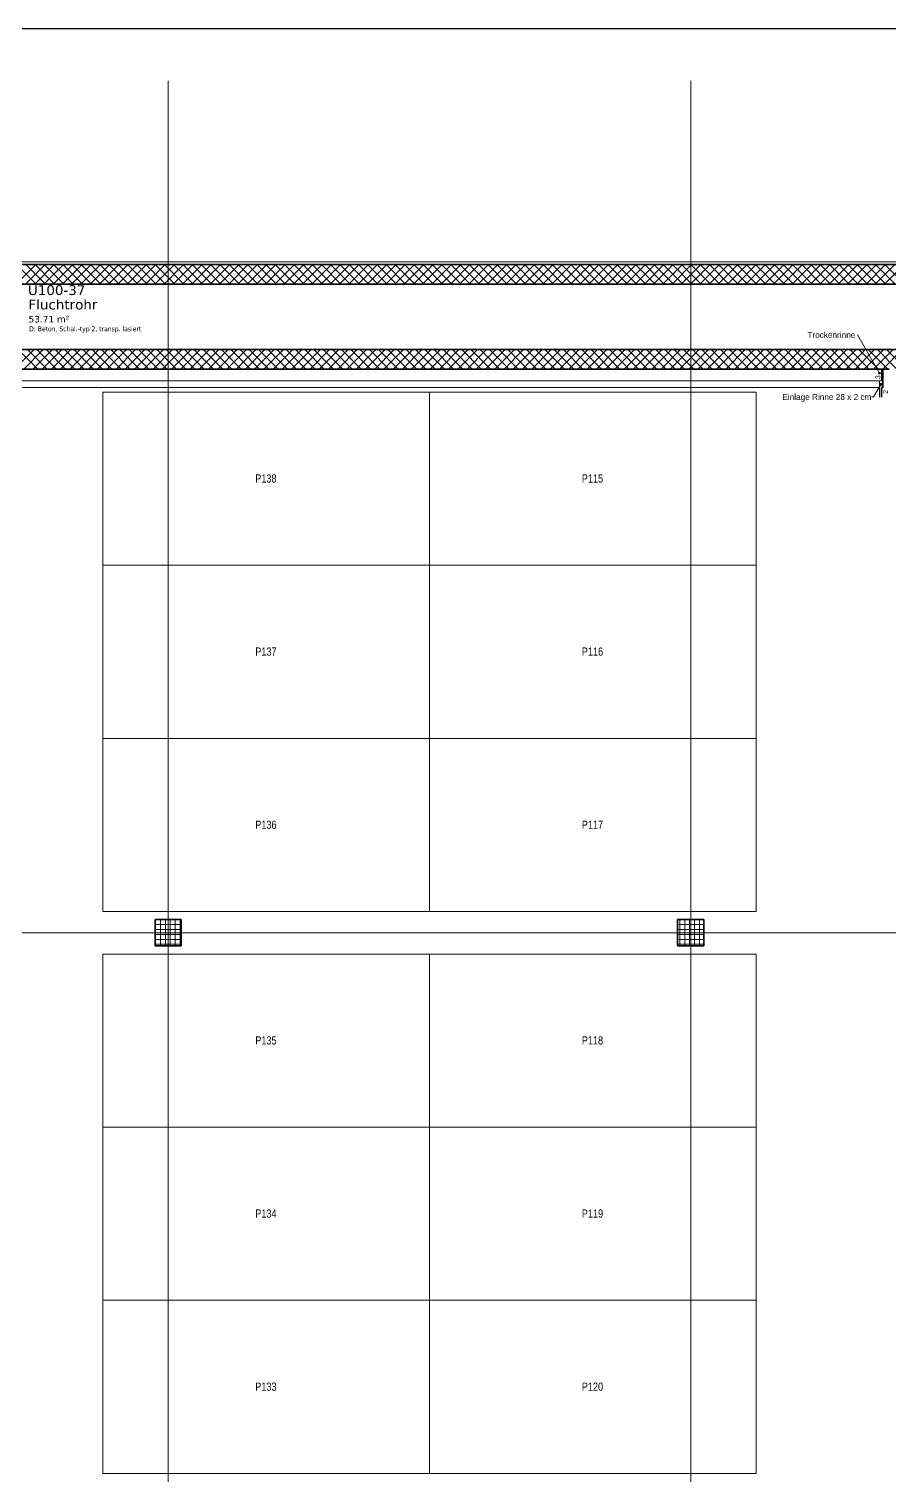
# Model space of a CAD drawing. Extents: x -882 to 937, y -179 to 966.
# Drawn here: x -311.6 to -48.2, y 522.9 to 965.5 of the extents above; entities that cross this region are included whole.
import ezdxf
from ezdxf.lldxf.tags import DXFTag

# ---------------------------------------------------------------- set-up
doc = ezdxf.new("R2010")
doc.units = 0
doc.layers.get('0').update_dxf_attribs({"lineweight": 13})
for name, color, linetype, lineweight in [('A-AREA-____-IDEN', 7, 'Continuous', 5), ('A-FLOR-____-OTLN', 7, 'Continuous', 9), ('A-WALL-____-MCUT', 7, 'Continuous', 35), ('A-WALL-____-PATT', 7, 'Continuous', 35), ('C-PRKG-____-IDEN', 7, 'Continuous', 5), ('C-PRKG-____-OTLN', 7, 'Continuous', 9), ('S-COLS-____-MCUT', 7, 'Continuous', 35), ('S-COLS-____-OTLN', 7, 'Continuous', 9), ('S-GRID-____-OTLN', 7, 'Continuous', 5), ('Text', 7, 'Continuous', 5)]:
    doc.layers.add(name, color=color, linetype=linetype, lineweight=lineweight)
doc.layers.add('A-DETL-____-OTLN', color=5, linetype='Continuous', lineweight=9, true_color=0x0000ff)
doc.styles.get("Standard").update_dxf_attribs({"font": 'arial.ttf'})
tags = doc.linetypes.add('_Rasterlinie_', pattern=[0.375, 0.2, -0.05, 0.075, -0.05]).pattern_tags.tags
tags[10:11] = [DXFTag(74, 4), DXFTag(75, 0), DXFTag(340, '0'), DXFTag(46, 1.0), DXFTag(50, 0.0), DXFTag(44, 0.0), DXFTag(45, 0.0)]
tags[8:9] = [DXFTag(74, 4), DXFTag(75, 0), DXFTag(340, '0'), DXFTag(46, 1.0), DXFTag(50, 0.0), DXFTag(44, 0.0), DXFTag(45, 0.0)]
tags[6:7] = [DXFTag(74, 4), DXFTag(75, 0), DXFTag(340, '0'), DXFTag(46, 1.0), DXFTag(50, 0.0), DXFTag(44, 0.0), DXFTag(45, 0.0)]
tags[4:5] = [DXFTag(74, 4), DXFTag(75, 0), DXFTag(340, '0'), DXFTag(46, 1.0), DXFTag(50, 0.0), DXFTag(44, 0.0), DXFTag(45, 0.0)]
tags = doc.linetypes.add('_Strichliert - Fein_', pattern=[0.15, 0.1, -0.05]).pattern_tags.tags
tags[6:7] = [DXFTag(74, 4), DXFTag(75, 0), DXFTag(340, '0'), DXFTag(46, 1.0), DXFTag(50, 0.0), DXFTag(44, 0.0), DXFTag(45, 0.0)]
tags[4:5] = [DXFTag(74, 4), DXFTag(75, 0), DXFTag(340, '0'), DXFTag(46, 1.0), DXFTag(50, 0.0), DXFTag(44, 0.0), DXFTag(45, 0.0)]
tags = doc.linetypes.add('Gestrichelt', pattern=[0.1, 0.05, -0.05]).pattern_tags.tags
tags[6:7] = [DXFTag(74, 4), DXFTag(75, 0), DXFTag(340, '0'), DXFTag(46, 1.0), DXFTag(50, 0.0), DXFTag(44, 0.0), DXFTag(45, 0.0)]
tags[4:5] = [DXFTag(74, 4), DXFTag(75, 0), DXFTag(340, '0'), DXFTag(46, 1.0), DXFTag(50, 0.0), DXFTag(44, 0.0), DXFTag(45, 0.0)]

# ---------------------------------------------------------------- blocks, each defined once
blk = doc.blocks.new('Referenz-A0UJ2GK4XE', base_point=(-896.79, -159.76))
at = {"layer": 'A-DETL-____-OTLN', "color": 0, "linetype": '_Strichliert - Fein_', "ltscale": 0.13}
blk.add_line((394.87, 894.28), (-632.82, 894.28), dxfattribs=at)
at = {"layer": 'A-DETL-____-OTLN', "color": 0, "linetype": 'Continuous', "ltscale": 0.13}
for p, q in [((-50.52, 857.81), (-50.52, 861.4)), ((-51.12, 852.8), (-51.12, 857.81)), ((-51.12, 857.81), (-50.52, 857.81))]:
    blk.add_line(p, q, dxfattribs=at)
at = {"layer": 'A-DETL-____-OTLN', "color": 0, "linetype": 'Continuous', "lineweight": 35, "ltscale": 0.35}
for p, q in [((-50.52, 861.4), (-48.12, 861.4)), ((-50.12, 855.8), (-50.12, 861.4)), ((-50.52, 852.8), (-50.52, 855.8)), ((-50.52, 855.8), (-50.12, 855.8))]:
    blk.add_line(p, q, dxfattribs=at)
at = {"layer": 'A-DETL-____-OTLN', "color": 0, "linetype": 'Gestrichelt', "ltscale": 0.13}
blk.add_line((-388.92, 855.79), (-51.12, 855.79), dxfattribs=at)
at = {"layer": 'A-FLOR-____-OTLN', "color": 0, "linetype": 'Continuous', "ltscale": 0.13}
for p, q in [((-50.52, 861.39), (-388.92, 861.39)), ((-51.12, 857.8), (-388.92, 857.8))]:
    blk.add_line(p, q, dxfattribs=at)
at = {"layer": 'A-WALL-____-MCUT', "color": 0, "linetype": 'Continuous', "ltscale": 0.35}
for p, q in [((394.87, 893.4), (-633.61, 893.4)), ((-630.96, 887.4), (394.87, 887.4)), ((374.48, 867.4), (-635.08, 867.4)), ((-50.52, 861.4), (-388.92, 861.4))]:
    blk.add_line(p, q, dxfattribs=at)
at = {"layer": 'A-WALL-____-PATT', "color": 0, "linetype": 'Continuous', "lineweight": 9, "ltscale": 0.13}
for p, q in [((-315.45, 887.4), (-309.45, 893.4)), ((-309.34, 887.4), (-315.34, 893.4)), ((-312.62, 887.4), (-306.62, 893.4)), ((-306.52, 887.4), (-312.52, 893.4)), ((-309.79, 887.4), (-303.79, 893.4)), ((-303.69, 887.4), (-309.69, 893.4)), ((-306.96, 887.4), (-300.96, 893.4)), ((-300.86, 887.4), (-306.86, 893.4)), ((-304.13, 887.4), (-298.13, 893.4)), ((-298.03, 887.4), (-304.03, 893.4)), ((-301.3, 887.4), (-295.3, 893.4)), ((-295.2, 887.4), (-301.2, 893.4)), ((-298.48, 887.4), (-292.48, 893.4)), ((-292.37, 887.4), (-298.37, 893.4)), ((-295.65, 887.4), (-289.65, 893.4)), ((-289.54, 887.4), (-295.54, 893.4)), ((-292.82, 887.4), (-286.82, 893.4)), ((-286.72, 887.4), (-292.72, 893.4)), ((-289.99, 887.4), (-283.99, 893.4)), ((-283.89, 887.4), (-289.89, 893.4)), ((-287.16, 887.4), (-281.16, 893.4)), ((-281.06, 887.4), (-287.06, 893.4)), ((-284.33, 887.4), (-278.33, 893.4)), ((-278.23, 887.4), (-284.23, 893.4)), ((-281.51, 887.4), (-275.51, 893.4)), ((-275.4, 887.4), (-281.4, 893.4)), ((-278.68, 887.4), (-272.68, 893.4)), ((-272.57, 887.4), (-278.57, 893.4)), ((-275.85, 887.4), (-269.85, 893.4)), ((-269.75, 887.4), (-275.75, 893.4)), ((-273.02, 887.4), (-267.02, 893.4)), ((-266.92, 887.4), (-272.92, 893.4)), ((-270.19, 887.4), (-264.19, 893.4)), ((-264.09, 887.4), (-270.09, 893.4)), ((-267.36, 887.4), (-261.36, 893.4)), ((-261.26, 887.4), (-267.26, 893.4)), ((-264.53, 887.4), (-258.53, 893.4)), ((-258.43, 887.4), (-264.43, 893.4)), ((-261.71, 887.4), (-255.71, 893.4)), ((-255.6, 887.4), (-261.6, 893.4)), ((-258.88, 887.4), (-252.88, 893.4)), ((-252.78, 887.4), (-258.78, 893.4)), ((-256.05, 887.4), (-250.05, 893.4)), ((-249.95, 887.4), (-255.95, 893.4)), ((-253.22, 887.4), (-247.22, 893.4)), ((-247.12, 887.4), (-253.12, 893.4)), ((-250.39, 887.4), (-244.39, 893.4)), ((-244.29, 887.4), (-250.29, 893.4)), ((-247.56, 887.4), (-241.56, 893.4)), ((-241.46, 887.4), (-247.46, 893.4)), ((-244.74, 887.4), (-238.74, 893.4)), ((-238.63, 887.4), (-244.63, 893.4)), ((-241.91, 887.4), (-235.91, 893.4)), ((-235.8, 887.4), (-241.8, 893.4)), ((-239.08, 887.4), (-233.08, 893.4)), ((-232.98, 887.4), (-238.98, 893.4)), ((-236.25, 887.4), (-230.25, 893.4)), ((-230.15, 887.4), (-236.15, 893.4)), ((-233.42, 887.4), (-227.42, 893.4)), ((-227.32, 887.4), (-233.32, 893.4)), ((-230.59, 887.4), (-224.59, 893.4)), ((-224.49, 887.4), (-230.49, 893.4)), ((-227.76, 887.4), (-221.76, 893.4)), ((-221.66, 887.4), (-227.66, 893.4)), ((-224.94, 887.4), (-218.94, 893.4)), ((-218.83, 887.4), (-224.83, 893.4)), ((-222.11, 887.4), (-216.11, 893.4)), ((-216.01, 887.4), (-222.01, 893.4)), ((-219.28, 887.4), (-213.28, 893.4)), ((-213.18, 887.4), (-219.18, 893.4)), ((-216.45, 887.4), (-210.45, 893.4)), ((-210.35, 887.4), (-216.35, 893.4)), ((-213.62, 887.4), (-207.62, 893.4)), ((-207.52, 887.4), (-213.52, 893.4)), ((-210.79, 887.4), (-204.79, 893.4)), ((-204.69, 887.4), (-210.69, 893.4)), ((-207.97, 887.4), (-201.97, 893.4)), ((-201.86, 887.4), (-207.86, 893.4)), ((-205.14, 887.4), (-199.14, 893.4)), ((-199.04, 887.4), (-205.04, 893.4)), ((-202.31, 887.4), (-196.31, 893.4)), ((-196.21, 887.4), (-202.21, 893.4)), ((-199.48, 887.4), (-193.48, 893.4)), ((-193.38, 887.4), (-199.38, 893.4)), ((-196.65, 887.4), (-190.65, 893.4)), ((-190.55, 887.4), (-196.55, 893.4)), ((-193.82, 887.4), (-187.82, 893.4)), ((-187.72, 887.4), (-193.72, 893.4)), ((-191, 887.4), (-185, 893.4)), ((-184.89, 887.4), (-190.89, 893.4)), ((-188.17, 887.4), (-182.17, 893.4)), ((-182.06, 887.4), (-188.06, 893.4)), ((-185.34, 887.4), (-179.34, 893.4)), ((-179.24, 887.4), (-185.24, 893.4)), ((-182.51, 887.4), (-176.51, 893.4)), ((-176.41, 887.4), (-182.41, 893.4)), ((-179.68, 887.4), (-173.68, 893.4)), ((-173.58, 887.4), (-179.58, 893.4)), ((-176.85, 887.4), (-170.85, 893.4)), ((-170.75, 887.4), (-176.75, 893.4)), ((-174.02, 887.4), (-168.02, 893.4)), ((-167.92, 887.4), (-173.92, 893.4)), ((-171.2, 887.4), (-165.2, 893.4)), ((-165.09, 887.4), (-171.09, 893.4)), ((-168.37, 887.4), (-162.37, 893.4)), ((-162.27, 887.4), (-168.27, 893.4)), ((-165.54, 887.4), (-159.54, 893.4)), ((-159.44, 887.4), (-165.44, 893.4)), ((-162.71, 887.4), (-156.71, 893.4)), ((-156.61, 887.4), (-162.61, 893.4)), ((-159.88, 887.4), (-153.88, 893.4)), ((-153.78, 887.4), (-159.78, 893.4)), ((-157.05, 887.4), (-151.05, 893.4)), ((-150.95, 887.4), (-156.95, 893.4)), ((-154.23, 887.4), (-148.23, 893.4)), ((-148.12, 887.4), (-154.12, 893.4)), ((-151.4, 887.4), (-145.4, 893.4)), ((-145.3, 887.4), (-151.3, 893.4)), ((-148.57, 887.4), (-142.57, 893.4)), ((-142.47, 887.4), (-148.47, 893.4)), ((-145.74, 887.4), (-139.74, 893.4)), ((-139.64, 887.4), (-145.64, 893.4)), ((-142.91, 887.4), (-136.91, 893.4)), ((-136.81, 887.4), (-142.81, 893.4)), ((-140.08, 887.4), (-134.08, 893.4)), ((-133.98, 887.4), (-139.98, 893.4)), ((-137.26, 887.4), (-131.26, 893.4)), ((-131.15, 887.4), (-137.15, 893.4)), ((-134.43, 887.4), (-128.43, 893.4)), ((-128.32, 887.4), (-134.32, 893.4)), ((-131.6, 887.4), (-125.6, 893.4)), ((-125.5, 887.4), (-131.5, 893.4)), ((-128.77, 887.4), (-122.77, 893.4)), ((-122.67, 887.4), (-128.67, 893.4)), ((-125.94, 887.4), (-119.94, 893.4)), ((-119.84, 887.4), (-125.84, 893.4)), ((-123.11, 887.4), (-117.11, 893.4)), ((-117.01, 887.4), (-123.01, 893.4)), ((-120.28, 887.4), (-114.28, 893.4)), ((-114.18, 887.4), (-120.18, 893.4)), ((-117.46, 887.4), (-111.46, 893.4)), ((-111.35, 887.4), (-117.35, 893.4)), ((-114.63, 887.4), (-108.63, 893.4)), ((-108.53, 887.4), (-114.53, 893.4)), ((-111.8, 887.4), (-105.8, 893.4)), ((-105.7, 887.4), (-111.7, 893.4)), ((-108.97, 887.4), (-102.97, 893.4)), ((-102.87, 887.4), (-108.87, 893.4)), ((-106.14, 887.4), (-100.14, 893.4)), ((-100.04, 887.4), (-106.04, 893.4)), ((-103.31, 887.4), (-97.31, 893.4)), ((-97.21, 887.4), (-103.21, 893.4)), ((-100.49, 887.4), (-94.49, 893.4)), ((-94.38, 887.4), (-100.38, 893.4)), ((-97.66, 887.4), (-91.66, 893.4)), ((-91.55, 887.4), (-97.55, 893.4)), ((-94.83, 887.4), (-88.83, 893.4)), ((-88.73, 887.4), (-94.73, 893.4)), ((-92, 887.4), (-86, 893.4)), ((-85.9, 887.4), (-91.9, 893.4)), ((-89.17, 887.4), (-83.17, 893.4)), ((-83.07, 887.4), (-89.07, 893.4)), ((-86.34, 887.4), (-80.34, 893.4)), ((-80.24, 887.4), (-86.24, 893.4)), ((-83.52, 887.4), (-77.52, 893.4)), ((-77.41, 887.4), (-83.41, 893.4)), ((-80.69, 887.4), (-74.69, 893.4)), ((-74.58, 887.4), (-80.58, 893.4)), ((-77.86, 887.4), (-71.86, 893.4)), ((-71.76, 887.4), (-77.76, 893.4)), ((-75.03, 887.4), (-69.03, 893.4)), ((-68.93, 887.4), (-74.93, 893.4)), ((-72.2, 887.4), (-66.2, 893.4)), ((-66.1, 887.4), (-72.1, 893.4)), ((-69.37, 887.4), (-63.37, 893.4)), ((-63.27, 887.4), (-69.27, 893.4)), ((-66.54, 887.4), (-60.54, 893.4)), ((-60.44, 887.4), (-66.44, 893.4)), ((-63.72, 887.4), (-57.72, 893.4)), ((-57.61, 887.4), (-63.61, 893.4)), ((-60.89, 887.4), (-54.89, 893.4)), ((-54.79, 887.4), (-60.79, 893.4)), ((-58.06, 887.4), (-52.06, 893.4)), ((-51.96, 887.4), (-57.96, 893.4)), ((-55.23, 887.4), (-49.23, 893.4)), ((-49.13, 887.4), (-55.13, 893.4)), ((-52.4, 887.4), (-46.4, 893.4)), ((-46.3, 887.4), (-52.3, 893.4)), ((-49.57, 887.4), (-43.57, 893.4)), ((-43.47, 887.4), (-49.47, 893.4)), ((-315.99, 861.4), (-309.99, 867.4)), ((-308.8, 861.4), (-314.8, 867.4)), ((-313.16, 861.4), (-307.16, 867.4)), ((-305.97, 861.4), (-311.97, 867.4)), ((-310.33, 861.4), (-304.33, 867.4)), ((-303.14, 861.4), (-309.14, 867.4)), ((-307.51, 861.4), (-301.51, 867.4)), ((-300.31, 861.4), (-306.31, 867.4)), ((-304.68, 861.4), (-298.68, 867.4)), ((-297.49, 861.4), (-303.49, 867.4)), ((-301.85, 861.4), (-295.85, 867.4)), ((-294.66, 861.4), (-300.66, 867.4)), ((-299.02, 861.4), (-293.02, 867.4)), ((-291.83, 861.4), (-297.83, 867.4)), ((-296.19, 861.4), (-290.19, 867.4)), ((-289, 861.4), (-295, 867.4)), ((-293.36, 861.4), (-287.36, 867.4)), ((-286.17, 861.4), (-292.17, 867.4)), ((-290.53, 861.4), (-284.53, 867.4)), ((-283.34, 861.4), (-289.34, 867.4)), ((-287.71, 861.4), (-281.71, 867.4)), ((-280.52, 861.4), (-286.52, 867.4)), ((-284.88, 861.4), (-278.88, 867.4)), ((-277.69, 861.4), (-283.69, 867.4)), ((-282.05, 861.4), (-276.05, 867.4)), ((-274.86, 861.4), (-280.86, 867.4)), ((-279.22, 861.4), (-273.22, 867.4)), ((-272.03, 861.4), (-278.03, 867.4)), ((-276.39, 861.4), (-270.39, 867.4)), ((-269.2, 861.4), (-275.2, 867.4)), ((-273.56, 861.4), (-267.56, 867.4)), ((-266.37, 861.4), (-272.37, 867.4)), ((-270.74, 861.4), (-264.74, 867.4)), ((-263.54, 861.4), (-269.54, 867.4)), ((-267.91, 861.4), (-261.91, 867.4)), ((-260.72, 861.4), (-266.72, 867.4)), ((-265.08, 861.4), (-259.08, 867.4)), ((-257.89, 861.4), (-263.89, 867.4)), ((-262.25, 861.4), (-256.25, 867.4)), ((-255.06, 861.4), (-261.06, 867.4)), ((-259.42, 861.4), (-253.42, 867.4)), ((-252.23, 861.4), (-258.23, 867.4)), ((-256.59, 861.4), (-250.59, 867.4)), ((-249.4, 861.4), (-255.4, 867.4)), ((-253.76, 861.4), (-247.76, 867.4)), ((-246.57, 861.4), (-252.57, 867.4)), ((-250.94, 861.4), (-244.94, 867.4)), ((-243.75, 861.4), (-249.75, 867.4)), ((-248.11, 861.4), (-242.11, 867.4)), ((-240.92, 861.4), (-246.92, 867.4)), ((-245.28, 861.4), (-239.28, 867.4)), ((-238.09, 861.4), (-244.09, 867.4)), ((-242.45, 861.4), (-236.45, 867.4)), ((-235.26, 861.4), (-241.26, 867.4)), ((-239.62, 861.4), (-233.62, 867.4)), ((-232.43, 861.4), (-238.43, 867.4)), ((-236.79, 861.4), (-230.79, 867.4)), ((-229.6, 861.4), (-235.6, 867.4)), ((-233.97, 861.4), (-227.97, 867.4)), ((-226.78, 861.4), (-232.78, 867.4)), ((-231.14, 861.4), (-225.14, 867.4)), ((-223.95, 861.4), (-229.95, 867.4)), ((-228.31, 861.4), (-222.31, 867.4)), ((-221.12, 861.4), (-227.12, 867.4)), ((-225.48, 861.4), (-219.48, 867.4)), ((-218.29, 861.4), (-224.29, 867.4)), ((-222.65, 861.4), (-216.65, 867.4)), ((-215.46, 861.4), (-221.46, 867.4)), ((-219.82, 861.4), (-213.82, 867.4)), ((-212.63, 861.4), (-218.63, 867.4)), ((-217, 861.4), (-211, 867.4)), ((-209.8, 861.4), (-215.8, 867.4)), ((-214.17, 861.4), (-208.17, 867.4)), ((-206.98, 861.4), (-212.98, 867.4)), ((-211.34, 861.4), (-205.34, 867.4)), ((-204.15, 861.4), (-210.15, 867.4)), ((-208.51, 861.4), (-202.51, 867.4)), ((-201.32, 861.4), (-207.32, 867.4)), ((-205.68, 861.4), (-199.68, 867.4)), ((-198.49, 861.4), (-204.49, 867.4)), ((-202.85, 861.4), (-196.85, 867.4)), ((-195.66, 861.4), (-201.66, 867.4)), ((-200.02, 861.4), (-194.02, 867.4)), ((-192.83, 861.4), (-198.83, 867.4)), ((-197.2, 861.4), (-191.2, 867.4)), ((-190.01, 861.4), (-196.01, 867.4)), ((-194.37, 861.4), (-188.37, 867.4)), ((-187.18, 861.4), (-193.18, 867.4)), ((-191.54, 861.4), (-185.54, 867.4)), ((-184.35, 861.4), (-190.35, 867.4)), ((-188.71, 861.4), (-182.71, 867.4)), ((-181.52, 861.4), (-187.52, 867.4)), ((-185.88, 861.4), (-179.88, 867.4)), ((-178.69, 861.4), (-184.69, 867.4)), ((-183.05, 861.4), (-177.05, 867.4)), ((-175.86, 861.4), (-181.86, 867.4)), ((-180.23, 861.4), (-174.23, 867.4)), ((-173.04, 861.4), (-179.04, 867.4)), ((-177.4, 861.4), (-171.4, 867.4)), ((-170.21, 861.4), (-176.21, 867.4)), ((-174.57, 861.4), (-168.57, 867.4)), ((-167.38, 861.4), (-173.38, 867.4)), ((-171.74, 861.4), (-165.74, 867.4)), ((-164.55, 861.4), (-170.55, 867.4)), ((-168.91, 861.4), (-162.91, 867.4)), ((-161.72, 861.4), (-167.72, 867.4)), ((-166.08, 861.4), (-160.08, 867.4)), ((-158.89, 861.4), (-164.89, 867.4)), ((-163.26, 861.4), (-157.26, 867.4)), ((-156.06, 861.4), (-162.06, 867.4)), ((-160.43, 861.4), (-154.43, 867.4)), ((-153.24, 861.4), (-159.24, 867.4)), ((-157.6, 861.4), (-151.6, 867.4)), ((-150.41, 861.4), (-156.41, 867.4)), ((-154.77, 861.4), (-148.77, 867.4)), ((-147.58, 861.4), (-153.58, 867.4)), ((-151.94, 861.4), (-145.94, 867.4)), ((-144.75, 861.4), (-150.75, 867.4)), ((-149.11, 861.4), (-143.11, 867.4)), ((-141.92, 861.4), (-147.92, 867.4)), ((-146.28, 861.4), (-140.28, 867.4)), ((-139.09, 861.4), (-145.09, 867.4)), ((-143.46, 861.4), (-137.46, 867.4)), ((-136.27, 861.4), (-142.27, 867.4)), ((-140.63, 861.4), (-134.63, 867.4)), ((-133.44, 861.4), (-139.44, 867.4)), ((-137.8, 861.4), (-131.8, 867.4)), ((-130.61, 861.4), (-136.61, 867.4)), ((-134.97, 861.4), (-128.97, 867.4)), ((-127.78, 861.4), (-133.78, 867.4)), ((-132.14, 861.4), (-126.14, 867.4)), ((-124.95, 861.4), (-130.95, 867.4)), ((-129.31, 861.4), (-123.31, 867.4)), ((-122.12, 861.4), (-128.12, 867.4)), ((-126.49, 861.4), (-120.49, 867.4)), ((-119.29, 861.4), (-125.29, 867.4)), ((-123.66, 861.4), (-117.66, 867.4)), ((-116.47, 861.4), (-122.47, 867.4)), ((-120.83, 861.4), (-114.83, 867.4)), ((-113.64, 861.4), (-119.64, 867.4)), ((-118, 861.4), (-112, 867.4)), ((-110.81, 861.4), (-116.81, 867.4)), ((-115.17, 861.4), (-109.17, 867.4)), ((-107.98, 861.4), (-113.98, 867.4)), ((-112.34, 861.4), (-106.34, 867.4)), ((-105.15, 861.4), (-111.15, 867.4)), ((-109.52, 861.4), (-103.52, 867.4)), ((-102.32, 861.4), (-108.32, 867.4)), ((-106.69, 861.4), (-100.69, 867.4)), ((-99.5, 861.4), (-105.5, 867.4)), ((-103.86, 861.4), (-97.86, 867.4)), ((-96.67, 861.4), (-102.67, 867.4)), ((-101.03, 861.4), (-95.03, 867.4)), ((-93.84, 861.4), (-99.84, 867.4)), ((-98.2, 861.4), (-92.2, 867.4)), ((-91.01, 861.4), (-97.01, 867.4)), ((-95.37, 861.4), (-89.37, 867.4)), ((-88.18, 861.4), (-94.18, 867.4)), ((-92.54, 861.4), (-86.54, 867.4)), ((-85.35, 861.4), (-91.35, 867.4)), ((-89.72, 861.4), (-83.72, 867.4)), ((-82.53, 861.4), (-88.53, 867.4)), ((-86.89, 861.4), (-80.89, 867.4)), ((-79.7, 861.4), (-85.7, 867.4)), ((-84.06, 861.4), (-78.06, 867.4)), ((-76.87, 861.4), (-82.87, 867.4)), ((-81.23, 861.4), (-75.23, 867.4)), ((-74.04, 861.4), (-80.04, 867.4)), ((-78.4, 861.4), (-72.4, 867.4)), ((-71.21, 861.4), (-77.21, 867.4)), ((-75.57, 861.4), (-69.57, 867.4)), ((-68.38, 861.4), (-74.38, 867.4)), ((-72.75, 861.4), (-66.75, 867.4)), ((-65.55, 861.4), (-71.55, 867.4)), ((-69.92, 861.4), (-63.92, 867.4)), ((-62.73, 861.4), (-68.73, 867.4)), ((-67.09, 861.4), (-61.09, 867.4)), ((-59.9, 861.4), (-65.9, 867.4)), ((-64.26, 861.4), (-58.26, 867.4)), ((-57.07, 861.4), (-63.07, 867.4)), ((-61.43, 861.4), (-55.43, 867.4)), ((-54.24, 861.4), (-60.24, 867.4)), ((-58.6, 861.4), (-52.6, 867.4)), ((-51.41, 861.4), (-57.41, 867.4)), ((-55.78, 861.4), (-49.78, 867.4)), ((-48.58, 861.4), (-54.58, 867.4)), ((-52.95, 861.4), (-46.95, 867.4)), ((-45.76, 861.4), (-51.76, 867.4)), ((-50.12, 861.4), (-44.12, 867.4)), ((-42.93, 861.4), (-48.93, 867.4))]:
    blk.add_line(p, q, dxfattribs=at)
at = {"layer": 'C-PRKG-____-OTLN', "color": 0, "linetype": 'Continuous', "ltscale": 0.13}
for p, q in [((-288.92, 854.37), (-188.92, 854.37)), ((-288.92, 854.37), (-288.92, 801.38)), ((-288.92, 854.37), (-288.92, 801.38)), ((-188.92, 854.37), (-288.92, 854.37)), ((-288.92, 854.37), (-188.92, 854.37)), ((-288.92, 801.38), (-288.92, 854.37)), ((-288.92, 854.37), (-288.92, 854.37)), ((-188.92, 854.37), (-188.92, 801.38)), ((-188.92, 801.38), (-188.92, 854.37)), ((-188.92, 854.37), (-188.92, 801.38)), ((-188.92, 854.37), (-188.92, 854.37)), ((-188.92, 854.37), (-188.92, 801.38)), ((-88.92, 854.37), (-188.92, 854.37)), ((-88.92, 854.37), (-188.92, 854.37)), ((-188.92, 854.37), (-188.92, 801.38)), ((-188.92, 801.38), (-188.92, 854.37)), ((-188.92, 854.37), (-88.92, 854.37)), ((-188.92, 854.37), (-188.92, 854.37)), ((-88.92, 854.37), (-88.92, 801.38)), ((-88.92, 801.38), (-88.92, 854.37)), ((-88.92, 854.37), (-88.92, 801.38)), ((-88.92, 854.37), (-88.92, 854.37)), ((-288.92, 801.38), (-188.92, 801.38)), ((-288.92, 801.38), (-288.92, 748.39)), ((-288.92, 801.38), (-288.92, 748.39)), ((-188.92, 801.38), (-288.92, 801.38)), ((-288.92, 801.38), (-188.92, 801.38)), ((-288.92, 748.39), (-288.92, 801.38)), ((-288.92, 801.38), (-288.92, 801.38)), ((-288.92, 801.38), (-188.92, 801.38)), ((-288.92, 801.38), (-188.92, 801.38)), ((-188.92, 801.38), (-288.92, 801.38)), ((-288.92, 801.38), (-288.92, 801.38)), ((-188.92, 801.38), (-188.92, 748.39)), ((-188.92, 748.39), (-188.92, 801.38)), ((-188.92, 801.38), (-188.92, 748.39)), ((-188.92, 801.38), (-188.92, 801.38)), ((-188.92, 801.38), (-188.92, 801.38)), ((-188.92, 801.38), (-188.92, 748.39)), ((-88.92, 801.38), (-188.92, 801.38)), ((-88.92, 801.38), (-188.92, 801.38)), ((-188.92, 801.38), (-188.92, 748.39)), ((-188.92, 748.39), (-188.92, 801.38)), ((-188.92, 801.38), (-88.92, 801.38)), ((-188.92, 801.38), (-188.92, 801.38)), ((-88.92, 801.38), (-188.92, 801.38)), ((-188.92, 801.38), (-88.92, 801.38)), ((-88.92, 801.38), (-188.92, 801.38)), ((-188.92, 801.38), (-188.92, 801.38)), ((-88.92, 801.38), (-88.92, 748.39)), ((-88.92, 748.39), (-88.92, 801.38)), ((-88.92, 801.38), (-88.92, 748.39)), ((-88.92, 801.38), (-88.92, 801.38)), ((-88.92, 801.38), (-88.92, 801.38)), ((-288.92, 748.39), (-188.92, 748.39)), ((-288.92, 748.39), (-288.92, 695.4)), ((-288.92, 748.39), (-288.92, 695.4)), ((-188.92, 748.39), (-288.92, 748.39)), ((-288.92, 748.39), (-188.92, 748.39)), ((-288.92, 695.4), (-288.92, 748.39)), ((-288.92, 748.39), (-288.92, 748.39)), ((-288.92, 748.39), (-188.92, 748.39)), ((-288.92, 748.39), (-188.92, 748.39)), ((-188.92, 748.39), (-288.92, 748.39)), ((-288.92, 748.39), (-288.92, 748.39)), ((-188.92, 748.39), (-188.92, 695.4)), ((-188.92, 695.4), (-188.92, 748.39)), ((-188.92, 748.39), (-188.92, 695.4)), ((-188.92, 748.39), (-188.92, 748.39)), ((-188.92, 748.39), (-188.92, 748.39)), ((-188.92, 748.39), (-188.92, 695.4)), ((-88.92, 748.39), (-188.92, 748.39)), ((-88.92, 748.39), (-188.92, 748.39)), ((-188.92, 748.39), (-188.92, 695.4)), ((-188.92, 695.4), (-188.92, 748.39)), ((-188.92, 748.39), (-88.92, 748.39)), ((-188.92, 748.39), (-188.92, 748.39)), ((-88.92, 748.39), (-188.92, 748.39)), ((-188.92, 748.39), (-88.92, 748.39)), ((-88.92, 748.39), (-188.92, 748.39)), ((-188.92, 748.39), (-188.92, 748.39)), ((-88.92, 748.39), (-88.92, 695.4)), ((-88.92, 695.4), (-88.92, 748.39)), ((-88.92, 748.39), (-88.92, 695.4)), ((-88.92, 748.39), (-88.92, 748.39)), ((-88.92, 748.39), (-88.92, 748.39)), ((-288.92, 695.4), (-188.92, 695.4)), ((-288.92, 695.4), (-188.92, 695.4)), ((-188.92, 695.4), (-288.92, 695.4)), ((-288.92, 695.4), (-288.92, 695.4)), ((-188.92, 695.4), (-188.92, 695.4)), ((-88.92, 695.4), (-188.92, 695.4)), ((-188.92, 695.4), (-88.92, 695.4)), ((-88.92, 695.4), (-188.92, 695.4)), ((-188.92, 695.4), (-188.92, 695.4)), ((-88.92, 695.4), (-88.92, 695.4)), ((-288.92, 682.37), (-188.92, 682.37)), ((-288.92, 629.38), (-288.92, 682.37)), ((-188.92, 682.37), (-288.92, 682.37)), ((-288.92, 682.37), (-288.92, 629.38)), ((-288.92, 629.38), (-288.92, 682.37)), ((-288.92, 682.37), (-188.92, 682.37)), ((-288.92, 682.37), (-288.92, 682.37)), ((-188.92, 629.38), (-188.92, 682.37)), ((-188.92, 629.38), (-188.92, 682.37)), ((-188.92, 682.37), (-188.92, 629.38)), ((-188.92, 682.37), (-188.92, 682.37)), ((-188.92, 629.38), (-188.92, 682.37)), ((-88.92, 682.37), (-188.92, 682.37)), ((-88.92, 682.37), (-188.92, 682.37)), ((-188.92, 682.37), (-188.92, 629.38)), ((-188.92, 629.38), (-188.92, 682.37)), ((-188.92, 682.37), (-88.92, 682.37)), ((-188.92, 682.37), (-188.92, 682.37)), ((-88.92, 629.38), (-88.92, 682.37)), ((-88.92, 629.38), (-88.92, 682.37)), ((-88.92, 682.37), (-88.92, 629.38)), ((-88.92, 682.37), (-88.92, 682.37)), ((-288.92, 629.38), (-188.92, 629.38)), ((-288.92, 629.38), (-188.92, 629.38)), ((-188.92, 629.38), (-288.92, 629.38)), ((-288.92, 629.38), (-288.92, 629.38)), ((-288.92, 629.38), (-188.92, 629.38)), ((-288.92, 576.39), (-288.92, 629.38)), ((-188.92, 629.38), (-288.92, 629.38)), ((-288.92, 629.38), (-288.92, 576.39)), ((-288.92, 576.39), (-288.92, 629.38)), ((-288.92, 629.38), (-188.92, 629.38)), ((-288.92, 629.38), (-288.92, 629.38)), ((-188.92, 629.38), (-188.92, 629.38)), ((-188.92, 576.39), (-188.92, 629.38)), ((-188.92, 576.39), (-188.92, 629.38)), ((-188.92, 629.38), (-188.92, 576.39)), ((-188.92, 629.38), (-188.92, 629.38)), ((-88.92, 629.38), (-188.92, 629.38)), ((-188.92, 629.38), (-88.92, 629.38)), ((-88.92, 629.38), (-188.92, 629.38)), ((-188.92, 629.38), (-188.92, 629.38)), ((-188.92, 576.39), (-188.92, 629.38)), ((-88.92, 629.38), (-188.92, 629.38)), ((-88.92, 629.38), (-188.92, 629.38)), ((-188.92, 629.38), (-188.92, 576.39)), ((-188.92, 576.39), (-188.92, 629.38)), ((-188.92, 629.38), (-88.92, 629.38)), ((-188.92, 629.38), (-188.92, 629.38)), ((-88.92, 629.38), (-88.92, 629.38)), ((-88.92, 576.39), (-88.92, 629.38)), ((-88.92, 576.39), (-88.92, 629.38)), ((-88.92, 629.38), (-88.92, 576.39)), ((-88.92, 629.38), (-88.92, 629.38)), ((-288.92, 576.39), (-188.92, 576.39)), ((-288.92, 576.39), (-188.92, 576.39)), ((-188.92, 576.39), (-288.92, 576.39)), ((-288.92, 576.39), (-288.92, 576.39)), ((-288.92, 576.39), (-188.92, 576.39)), ((-288.92, 523.4), (-288.92, 576.39)), ((-188.92, 576.39), (-288.92, 576.39)), ((-288.92, 576.39), (-288.92, 523.4)), ((-288.92, 523.4), (-288.92, 576.39)), ((-288.92, 576.39), (-188.92, 576.39)), ((-288.92, 576.39), (-288.92, 576.39)), ((-188.92, 576.39), (-188.92, 576.39)), ((-188.92, 523.4), (-188.92, 576.39)), ((-188.92, 523.4), (-188.92, 576.39)), ((-188.92, 576.39), (-188.92, 523.4)), ((-188.92, 576.39), (-188.92, 576.39)), ((-88.92, 576.39), (-188.92, 576.39)), ((-188.92, 576.39), (-88.92, 576.39)), ((-88.92, 576.39), (-188.92, 576.39)), ((-188.92, 576.39), (-188.92, 576.39)), ((-188.92, 523.4), (-188.92, 576.39)), ((-88.92, 576.39), (-188.92, 576.39)), ((-88.92, 576.39), (-188.92, 576.39)), ((-188.92, 576.39), (-188.92, 523.4)), ((-188.92, 523.4), (-188.92, 576.39)), ((-188.92, 576.39), (-88.92, 576.39)), ((-188.92, 576.39), (-188.92, 576.39)), ((-88.92, 576.39), (-88.92, 576.39)), ((-88.92, 523.4), (-88.92, 576.39)), ((-88.92, 523.4), (-88.92, 576.39)), ((-88.92, 576.39), (-88.92, 523.4)), ((-88.92, 576.39), (-88.92, 576.39)), ((-288.92, 523.4), (-188.92, 523.4)), ((-288.92, 523.4), (-188.92, 523.4)), ((-188.92, 523.4), (-288.92, 523.4)), ((-288.92, 523.4), (-288.92, 523.4)), ((-188.92, 523.4), (-188.92, 523.4)), ((-88.92, 523.4), (-188.92, 523.4)), ((-188.92, 523.4), (-88.92, 523.4)), ((-88.92, 523.4), (-188.92, 523.4)), ((-188.92, 523.4), (-188.92, 523.4)), ((-88.92, 523.4), (-88.92, 523.4))]:
    blk.add_line(p, q, dxfattribs=at)
at = {"layer": 'S-COLS-____-MCUT', "color": 0, "linetype": 'Continuous', "ltscale": 0.35}
for p, q in [((-264.92, 692.9), (-272.92, 692.9)), ((-272.92, 692.9), (-272.92, 684.9)), ((-264.92, 684.9), (-264.92, 692.9)), ((-104.92, 692.9), (-112.92, 692.9)), ((-112.92, 692.9), (-112.92, 684.9)), ((-104.92, 684.9), (-104.92, 692.9)), ((-272.92, 684.9), (-264.92, 684.9)), ((-112.92, 684.9), (-104.92, 684.9))]:
    blk.add_line(p, q, dxfattribs=at)
at = {"layer": 'S-COLS-____-OTLN', "color": 0, "linetype": 'Continuous', "ltscale": 0.13}
for p, q in [((-272.92, 692.87), (-264.92, 692.87)), ((-272.92, 691.37), (-264.92, 691.37)), ((-272.76, 684.9), (-272.76, 692.9)), ((-271.26, 684.9), (-271.26, 692.9)), ((-269.76, 684.9), (-269.76, 692.9)), ((-268.26, 684.9), (-268.26, 692.9)), ((-266.76, 684.9), (-266.76, 692.9)), ((-265.26, 684.9), (-265.26, 692.9)), ((-112.92, 692.87), (-104.92, 692.87)), ((-112.92, 691.37), (-104.92, 691.37)), ((-112.26, 684.9), (-112.26, 692.9)), ((-110.76, 684.9), (-110.76, 692.9)), ((-109.26, 684.9), (-109.26, 692.9)), ((-107.76, 684.9), (-107.76, 692.9)), ((-106.26, 684.9), (-106.26, 692.9)), ((-272.92, 689.87), (-264.92, 689.87)), ((-272.92, 688.37), (-264.92, 688.37)), ((-272.92, 686.87), (-264.92, 686.87)), ((-112.92, 689.87), (-104.92, 689.87)), ((-112.92, 688.37), (-104.92, 688.37)), ((-112.92, 686.87), (-104.92, 686.87)), ((-272.92, 685.37), (-264.92, 685.37)), ((-112.92, 685.37), (-104.92, 685.37))]:
    blk.add_line(p, q, dxfattribs=at)
at = {"layer": 'S-GRID-____-OTLN', "color": 0, "linetype": '_Rasterlinie_', "ltscale": 0.13}
for p, q in [((-268.92, 109.1), (-268.92, 949.68)), ((-108.92, 109.1), (-108.92, 949.68)), ((-850.37, 688.9), (51.5, 688.9))]:
    blk.add_line(p, q, dxfattribs=at)
at = {"layer": 'Text', "color": 0, "linetype": 'Continuous', "ltscale": 0.13}
for p, q in [((-51.15, 860.17), (-57.87, 871.87)), ((-50.66, 856.74), (-52.94, 852.88)), ((-52.94, 852.88), (-53.56, 852.88))]:
    blk.add_line(p, q, dxfattribs=at)
for centre in [(-51.15, 860.17), (-50.66, 856.74)]:
    blk.add_circle(centre, 0.3, dxfattribs=at)
for points in [[(-51.44, 860.08), (-51.45, 860.22), (-51.44, 860.27)], [(-51.45, 860.13), (-51.45, 860.17), (-51.45, 860.22)], [(-51.45, 860.13), (-51.45, 860.22), (-51.44, 860.08)], [(-51.42, 860.04), (-51.44, 860.27), (-51.42, 860.31)], [(-51.44, 860.08), (-51.44, 860.27), (-51.42, 860.04)], [(-51.39, 860), (-51.42, 860.31), (-51.39, 860.35)], [(-51.42, 860.04), (-51.42, 860.31), (-51.39, 860)], [(-51.36, 859.96), (-51.39, 860.35), (-51.36, 860.39)], [(-51.39, 860), (-51.39, 860.35), (-51.36, 859.96)], [(-51.33, 859.93), (-51.36, 860.39), (-51.33, 860.42)], [(-51.36, 859.96), (-51.36, 860.39), (-51.33, 859.93)], [(-51.29, 859.91), (-51.33, 860.42), (-51.29, 860.44)], [(-51.33, 859.93), (-51.33, 860.42), (-51.29, 859.91)], [(-51.24, 859.89), (-51.29, 860.44), (-51.24, 860.46)], [(-51.29, 859.91), (-51.29, 860.44), (-51.24, 859.89)], [(-51.2, 859.88), (-51.24, 860.46), (-51.2, 860.47)], [(-51.24, 859.89), (-51.24, 860.46), (-51.2, 859.88)], [(-51.2, 859.88), (-51.2, 860.47), (-51.15, 859.87)], [(-51.15, 859.87), (-51.2, 860.47), (-51.15, 860.47)], [(-51.15, 859.87), (-51.15, 860.47), (-51.1, 859.88)], [(-51.1, 859.88), (-51.15, 860.47), (-51.1, 860.47)], [(-51.1, 859.88), (-51.1, 860.47), (-51.06, 859.89)], [(-51.06, 859.89), (-51.1, 860.47), (-51.06, 860.46)], [(-51.06, 859.89), (-51.06, 860.46), (-51.01, 859.91)], [(-51.01, 859.91), (-51.06, 860.46), (-51.01, 860.44)], [(-51.01, 859.91), (-51.01, 860.44), (-50.97, 859.93)], [(-50.97, 859.93), (-51.01, 860.44), (-50.97, 860.42)], [(-50.97, 859.93), (-50.97, 860.42), (-50.94, 859.96)], [(-50.94, 859.96), (-50.97, 860.42), (-50.94, 860.39)], [(-50.94, 859.96), (-50.94, 860.39), (-50.91, 860)], [(-50.91, 860), (-50.94, 860.39), (-50.91, 860.35)], [(-50.91, 860), (-50.91, 860.35), (-50.88, 860.04)], [(-50.88, 860.04), (-50.91, 860.35), (-50.88, 860.31)], [(-50.88, 860.04), (-50.88, 860.31), (-50.86, 860.08)], [(-50.86, 860.08), (-50.88, 860.31), (-50.86, 860.27)], [(-50.86, 860.08), (-50.86, 860.27), (-50.85, 860.13)], [(-50.85, 860.13), (-50.86, 860.27), (-50.85, 860.22)], [(-50.85, 860.13), (-50.85, 860.22), (-50.85, 860.17)], [(-50.95, 856.65), (-50.96, 856.79), (-50.95, 856.83)], [(-50.96, 856.69), (-50.96, 856.74), (-50.96, 856.79)], [(-50.96, 856.69), (-50.96, 856.79), (-50.95, 856.65)], [(-50.93, 856.6), (-50.95, 856.83), (-50.93, 856.88)], [(-50.95, 856.65), (-50.95, 856.83), (-50.93, 856.6)], [(-50.91, 856.56), (-50.93, 856.88), (-50.91, 856.92)], [(-50.93, 856.6), (-50.93, 856.88), (-50.91, 856.56)], [(-50.88, 856.53), (-50.91, 856.92), (-50.88, 856.95)], [(-50.91, 856.56), (-50.91, 856.92), (-50.88, 856.53)], [(-50.84, 856.5), (-50.88, 856.95), (-50.84, 856.98)], [(-50.88, 856.53), (-50.88, 856.95), (-50.84, 856.5)], [(-50.8, 856.47), (-50.84, 856.98), (-50.8, 857.01)], [(-50.84, 856.5), (-50.84, 856.98), (-50.8, 856.47)], [(-50.76, 856.45), (-50.8, 857.01), (-50.76, 857.02)], [(-50.8, 856.47), (-50.8, 857.01), (-50.76, 856.45)], [(-50.71, 856.44), (-50.76, 857.02), (-50.71, 857.04)], [(-50.76, 856.45), (-50.76, 857.02), (-50.71, 856.44)], [(-50.71, 856.44), (-50.71, 857.04), (-50.66, 856.44)], [(-50.66, 856.44), (-50.71, 857.04), (-50.66, 857.04)], [(-50.66, 856.44), (-50.66, 857.04), (-50.62, 856.44)], [(-50.62, 856.44), (-50.66, 857.04), (-50.62, 857.04)], [(-50.62, 856.44), (-50.62, 857.04), (-50.57, 856.45)], [(-50.57, 856.45), (-50.62, 857.04), (-50.57, 857.02)], [(-50.57, 856.45), (-50.57, 857.02), (-50.53, 856.47)], [(-50.53, 856.47), (-50.57, 857.02), (-50.53, 857.01)], [(-50.53, 856.47), (-50.53, 857.01), (-50.49, 856.5)], [(-50.49, 856.5), (-50.53, 857.01), (-50.49, 856.98)], [(-50.49, 856.5), (-50.49, 856.98), (-50.45, 856.53)], [(-50.45, 856.53), (-50.49, 856.98), (-50.45, 856.95)], [(-50.45, 856.53), (-50.45, 856.95), (-50.42, 856.56)], [(-50.42, 856.56), (-50.45, 856.95), (-50.42, 856.92)], [(-50.42, 856.56), (-50.42, 856.92), (-50.4, 856.6)], [(-50.4, 856.6), (-50.42, 856.92), (-50.4, 856.88)], [(-50.4, 856.6), (-50.4, 856.88), (-50.38, 856.65)], [(-50.38, 856.65), (-50.4, 856.88), (-50.38, 856.83)], [(-50.38, 856.65), (-50.38, 856.83), (-50.37, 856.69)], [(-50.37, 856.69), (-50.38, 856.83), (-50.37, 856.79)], [(-50.37, 856.69), (-50.37, 856.79), (-50.36, 856.74)]]:
    blk.add_solid(points, dxfattribs=at)
at = {"layer": 'A-AREA-____-IDEN', "color": 0, "linetype": 'Continuous', "ltscale": 0.13, "attachment_point": 1}
for s, insert, char_height in [('{\\fVerdana;U100-37}', (-311.85, 887.09), 3), ('{\\fVerdana;Fluchtrohr}', (-311.71, 882.67), 3), ('{\\fVerdana;53.71 m²}', (-311.7, 877.7), 2), ('{\\W0.9;\\fVerdana;D: Beton, Schal.-typ 2, transp. lasiert}', (-311.5, 874.49), 1.5)]:
    blk.add_mtext(s, dxfattribs=dict(at, insert=insert, char_height=char_height))
at = {"layer": 'C-PRKG-____-IDEN', "color": 0, "linetype": 'Continuous', "ltscale": 0.13, "char_height": 2.5, "attachment_point": 1}
for s, insert in [('{\\W0.8;\\fArial;P138}', (-242.26, 829.18)), ('{\\W0.8;\\fArial;P115}', (-142.26, 829.18)), ('{\\W0.8;\\fArial;P137}', (-242.26, 776.2)), ('{\\W0.8;\\fArial;P116}', (-142.26, 776.2)), ('{\\W0.8;\\fArial;P136}', (-242.26, 723.21)), ('{\\W0.8;\\fArial;P117}', (-142.26, 723.21)), ('{\\W0.8;\\fArial;P135}', (-242.26, 657.19)), ('{\\W0.8;\\fArial;P118}', (-142.26, 657.19)), ('{\\W0.8;\\fArial;P134}', (-242.26, 604.2)), ('{\\W0.8;\\fArial;P119}', (-142.26, 604.2)), ('{\\W0.8;\\fArial;P133}', (-242.26, 551.21)), ('{\\W0.8;\\fArial;P120}', (-142.26, 551.21))]:
    blk.add_mtext(s, dxfattribs=dict(at, insert=insert))
at = {"layer": 'Text', "color": 0, "linetype": 'Continuous', "ltscale": 0.13, "char_height": 1.8, "attachment_point": 1}
for s, insert in [('{\\fArial;Trockenrinne}', (-73.18, 872.77)), ('{\\fArial;Einlage Rinne 28 x 2 cm}', (-80.85, 853.78))]:
    blk.add_mtext(s, dxfattribs=dict(at, insert=insert))
at = {"layer": 'Text', "color": 0, "linetype": 'Continuous', "ltscale": 0.13, "char_height": 1.5, "attachment_point": 1, "rotation": 90}
for s, insert in [('{\\fArial;3}', (-52.36, 858.34)), ('{\\fArial;2}', (-50.03, 853.86))]:
    blk.add_mtext(s, dxfattribs=dict(at, insert=insert))

msp = doc.modelspace()

# ---------------------------------------------------------------- linework, layer by layer
at = {"color": 0, "linetype": 'ByBlock', "lineweight": -2, "ltscale": 0.13}
msp.add_line((607.58, 965.53), (-882.42, 965.53), dxfattribs=at)

# ---------------------------------------------------------------- block references
at = {"color": 9, "lineweight": 25, "ltscale": 0.25, "true_color": 0xc0c0c0}
msp.add_blockref('Referenz-A0UJ2GK4XE', (-896.79, -159.76), dxfattribs=at)

doc.saveas('drawing.dxf')
